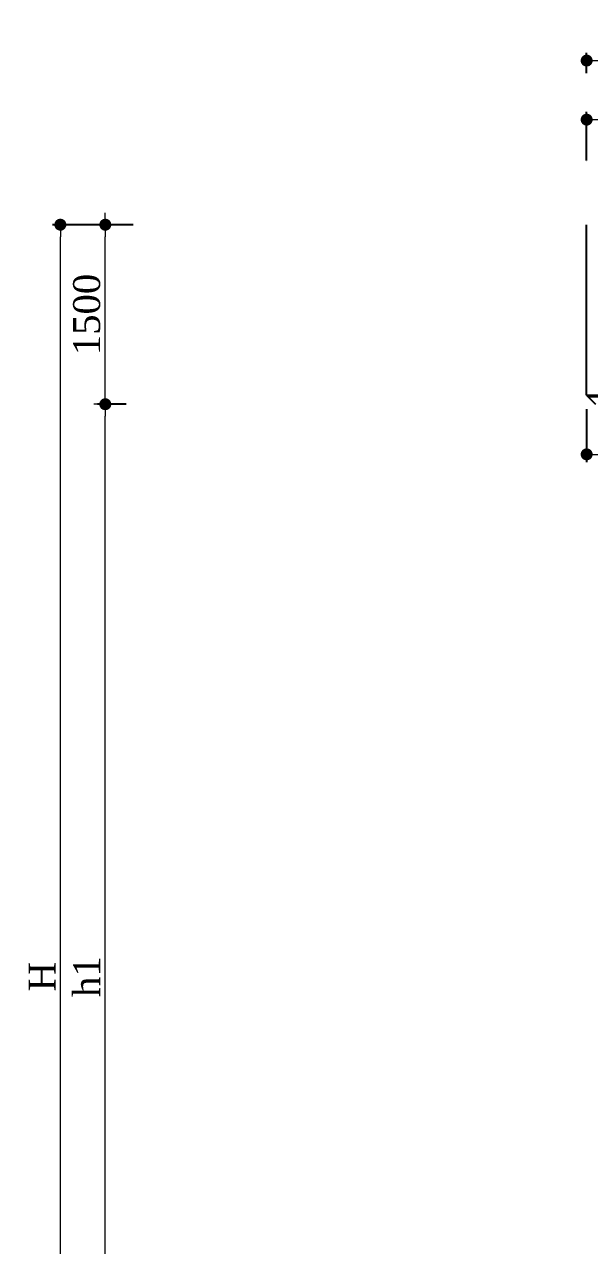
# Model space of a CAD drawing. Header units: millimetres. Extents: x -684453 to 35267, y -286696 to 273430.
# Drawn here: x -97757 to -93038, y 136845 to 147049 of the extents above; entities that cross this region are included whole.
import ezdxf

# ---------------------------------------------------------------- set-up
doc = ezdxf.new("R2010")
doc.units = ezdxf.units.MM
doc.header["$PDMODE"] = 2
doc.layers.get('Defpoints').update_dxf_attribs({"lineweight": 13})
for name, color, linetype, lineweight in [('Dimision', 4, 'Continuous', 9), ('Hatching', 65, 'Continuous', 15), ('Pire Line', 11, 'Continuous', 25)]:
    doc.layers.add(name, color=color, linetype=linetype, lineweight=lineweight)
doc.styles.get("Standard").update_dxf_attribs({"font": 'times.ttf'})
doc.dimstyles.new('ISO-25', dxfattribs={"dimtxt": 175, "dimasz": 100, "dimexe": 65, "dimexo": 115.625, "dimgap": 40, "dimtad": 1, "dimtoh": 1, "dimdec": 0, "dimtxsty": 'Standard', "dimblk": 'DOT', "dimcen": 300, "dimclrd": 256, "dimclre": 256, "dimclrt": 256, "dimadec": 0, "dimazin": 0, "dimtfac": 1, "dimtdec": 0, "dimtix": 1, "dimtmove": 0, "dimatfit": 3, "dimldrblk": 'DOT', "dimfxl": 75, "dimlwd": -1, "dimarcsym": 0})

# ---------------------------------------------------------------- blocks, each defined once
blk = doc.blocks.new('_Dot')
at = {"color": 0, "linetype": 'ByBlock', "lineweight": -2}
blk.add_line((-0.5, 0), (-1, 0), dxfattribs=at)
at = {"color": 0, "linetype": 'ByBlock', "const_width": 0.5}
blk.add_lwpolyline([(-0.25, 0, 1), (0.25, 0, 1)], format="xyb", close=True, dxfattribs=at)
blk = doc.blocks.new('*D18')
at = {"layer": 'Defpoints', "color": 0, "ltscale": 3, "transparency": 16777216}
for p in [(-92061.97844535368, 146310.0966998314), (-92061.97844535368, 146253.2170502474), (-93061.97844535368, 145797.3786461239)]:
    blk.add_point(p, dxfattribs=at)
at = {"layer": 'Dimision', "lineweight": -2, "ltscale": 3, "transparency": 16777216}
for p, q in [((-93061.97844535368, 145913.0036461239), (-93061.97844535368, 146318.2170502474)), ((-92061.97844535368, 146194.4716998314), (-92061.97844535368, 146188.2170502474))]:
    blk.add_line(p, q, dxfattribs=at)
at = {"layer": 'Dimision', "ltscale": 3, "transparency": 16777216}
blk.add_line((-92961.97844535368, 146253.2170502474), (-92161.97844535368, 146253.2170502474), dxfattribs=at)
at = {"layer": 'Dimision', "ltscale": 3, "transparency": 16777216, "xscale": 100, "yscale": 100, "zscale": 100, "rotation": 180}
blk.add_blockref('_Dot', (-93061.97844535368, 146253.2170502474), dxfattribs=at)
at = {"layer": 'Dimision', "ltscale": 3, "transparency": 16777216, "xscale": 100, "yscale": 100, "zscale": 100}
blk.add_blockref('_Dot', (-92061.97844535368, 146253.2170502474), dxfattribs=at)
at = {"layer": 'Dimision', "ltscale": 3, "transparency": 16777216, "insert": (-92561.97844535368, 146407.6636976879), "char_height": 225, "attachment_point": 5}
blk.add_mtext('1000', dxfattribs=at)
blk = doc.blocks.new('*D19')
at = {"layer": 'Defpoints', "color": 0, "ltscale": 3, "transparency": 16777216}
for p in [(-97082.08085707371, 145375.126834656), (-96735.08000335447, 145375.126834656), (-96792.39668735239, 143875.126834656)]:
    blk.add_point(p, dxfattribs=at)
at = {"layer": 'Dimision', "lineweight": -2, "ltscale": 3, "transparency": 16777216}
for p, q in [((-96850.70500335447, 145375.126834656), (-97147.08085707371, 145375.126834656)), ((-96908.02168735239, 143875.126834656), (-97147.08085707371, 143875.126834656))]:
    blk.add_line(p, q, dxfattribs=at)
at = {"layer": 'Dimision', "ltscale": 3, "transparency": 16777216}
blk.add_line((-97082.08085707371, 143975.126834656), (-97082.08085707371, 145275.126834656), dxfattribs=at)
at = {"layer": 'Dimision', "ltscale": 3, "transparency": 16777216, "xscale": 100, "yscale": 100, "zscale": 100}
for p, rotation in [((-97082.08085707371, 145375.126834656), 90), ((-97082.08085707371, 143875.126834656), 270)]:
    blk.add_blockref('_Dot', p, dxfattribs=dict(at, rotation=rotation))
at = {"layer": 'Dimision', "ltscale": 3, "transparency": 16777216, "insert": (-97236.52750451425, 144625.126834656), "char_height": 225, "attachment_point": 5, "rotation": 90}
blk.add_mtext('1500', dxfattribs=at)
blk = doc.blocks.new('*D23')
at = {"layer": 'Defpoints', "color": 0, "ltscale": 3, "transparency": 16777216}
for p in [(-97082.08085707371, 143875.126834656), (-96792.39668735239, 143875.126834656), (-96846.33389471151, 134309.2626285687)]:
    blk.add_point(p, dxfattribs=at)
at = {"layer": 'Dimision', "lineweight": -2, "ltscale": 3, "transparency": 16777216}
for p, q in [((-96908.02168735239, 143875.126834656), (-97147.08085707371, 143875.126834656)), ((-96961.95889471151, 134309.2626285687), (-97147.08085707371, 134309.2626285687))]:
    blk.add_line(p, q, dxfattribs=at)
at = {"layer": 'Dimision', "ltscale": 3, "transparency": 16777216}
blk.add_line((-97082.08085707371, 134409.2626285687), (-97082.08085707371, 143775.126834656), dxfattribs=at)
at = {"layer": 'Dimision', "ltscale": 3, "transparency": 16777216, "xscale": 100, "yscale": 100, "zscale": 100}
for p, rotation in [((-97082.08085707371, 143875.126834656), 90), ((-97082.08085707371, 134309.2626285687), 270)]:
    blk.add_blockref('_Dot', p, dxfattribs=dict(at, rotation=rotation))
at = {"layer": 'Dimision', "ltscale": 3, "transparency": 16777216, "insert": (-97237.41971792448, 139092.1947316123), "char_height": 225, "attachment_point": 5, "rotation": 90}
blk.add_mtext('h1', dxfattribs=at)
blk = doc.blocks.new('*D24')
at = {"layer": 'Defpoints', "color": 0, "ltscale": 3, "transparency": 16777216}
for p in [(-97457.31581594446, 145375.126834656), (-96735.08000335447, 145375.126834656), (-96676.33415234968, 132809.2626285687)]:
    blk.add_point(p, dxfattribs=at)
at = {"layer": 'Dimision', "lineweight": -2, "ltscale": 3, "transparency": 16777216}
for p, q in [((-96850.70500335447, 145375.126834656), (-97522.31581594446, 145375.126834656)), ((-96791.95915234968, 132809.2626285687), (-97522.31581594446, 132809.2626285687))]:
    blk.add_line(p, q, dxfattribs=at)
at = {"layer": 'Dimision', "ltscale": 3, "transparency": 16777216}
blk.add_line((-97457.31581594446, 132909.2626285687), (-97457.31581594446, 145275.126834656), dxfattribs=at)
at = {"layer": 'Dimision', "ltscale": 3, "transparency": 16777216, "xscale": 100, "yscale": 100, "zscale": 100}
for p, rotation in [((-97457.31581594446, 145375.126834656), 90), ((-97457.31581594446, 132809.2626285687), 270)]:
    blk.add_blockref('_Dot', p, dxfattribs=dict(at, rotation=rotation))
at = {"layer": 'Dimision', "ltscale": 3, "transparency": 16777216, "insert": (-97609.81581594447, 139092.1947316123), "char_height": 225, "attachment_point": 5, "rotation": 90}
blk.add_mtext('H', dxfattribs=at)
blk = doc.blocks.new('*D25')
at = {"layer": 'Defpoints', "color": 0, "ltscale": 3, "transparency": 16777216}
for p in [(-93061.9784453538, 143950.1268346561), (-91812.0758073869, 143519.0898817501), (-91812.0758073869, 143456.2821428935)]:
    blk.add_point(p, dxfattribs=at)
at = {"layer": 'Dimision', "lineweight": -2, "ltscale": 3, "transparency": 16777216}
for p, q in [((-93061.9784453538, 143834.5018346561), (-93061.9784453538, 143391.2821428935)), ((-91812.0758073869, 143403.4648817501), (-91812.0758073869, 143391.2821428935))]:
    blk.add_line(p, q, dxfattribs=at)
at = {"layer": 'Dimision', "ltscale": 3, "transparency": 16777216}
blk.add_line((-92961.9784453538, 143456.2821428935), (-91912.0758073869, 143456.2821428935), dxfattribs=at)
at = {"layer": 'Dimision', "ltscale": 3, "transparency": 16777216, "xscale": 100, "yscale": 100, "zscale": 100, "rotation": 180}
blk.add_blockref('_Dot', (-93061.9784453538, 143456.2821428935), dxfattribs=at)
at = {"layer": 'Dimision', "ltscale": 3, "transparency": 16777216, "xscale": 100, "yscale": 100, "zscale": 100}
blk.add_blockref('_Dot', (-91812.0758073869, 143456.2821428935), dxfattribs=at)
at = {"layer": 'Dimision', "ltscale": 3, "transparency": 16777216, "insert": (-92437.02712637035, 143610.728790334), "char_height": 225, "attachment_point": 5}
blk.add_mtext('1250', dxfattribs=at)
blk = doc.blocks.new('*D31')
at = {"layer": 'Defpoints', "color": 0, "ltscale": 3, "transparency": 16777216}
for p in [(-85062.17674779776, 146746.6824249654), (-93061.97844535368, 146526.3026365755), (-85062.17674779776, 146409.6427112875)]:
    blk.add_point(p, dxfattribs=at)
at = {"layer": 'Dimision', "lineweight": -2, "ltscale": 3, "transparency": 16777216}
for p, q in [((-93061.97844535368, 146641.9276365755), (-93061.97844535368, 146811.6824249654)), ((-85062.17674779776, 146525.2677112875), (-85062.17674779776, 146811.6824249654))]:
    blk.add_line(p, q, dxfattribs=at)
at = {"layer": 'Dimision', "ltscale": 3, "transparency": 16777216}
blk.add_line((-92961.97844535368, 146746.6824249654), (-85162.17674779776, 146746.6824249654), dxfattribs=at)
at = {"layer": 'Dimision', "ltscale": 3, "transparency": 16777216, "xscale": 100, "yscale": 100, "zscale": 100, "rotation": 180}
blk.add_blockref('_Dot', (-93061.97844535368, 146746.6824249654), dxfattribs=at)
at = {"layer": 'Dimision', "ltscale": 3, "transparency": 16777216, "xscale": 100, "yscale": 100, "zscale": 100}
blk.add_blockref('_Dot', (-85062.17674779776, 146746.6824249654), dxfattribs=at)
at = {"layer": 'Dimision', "ltscale": 3, "transparency": 16777216, "insert": (-89062.07759657572, 146901.129072406), "char_height": 225, "attachment_point": 5}
blk.add_mtext('8000', dxfattribs=at)

msp = doc.modelspace()

# ---------------------------------------------------------------- linework, layer by layer
at = {"layer": 'Dimision', "ltscale": 10}
for p, q in [((-93066.97844535368, 146142.6271183838), (-93066.97844535368, 146142.6271183838)), ((-93061.97844535368, 145901.2060544558), (-93061.97844535368, 145901.2060544558))]:
    msp.add_line(p, q, dxfattribs=at)
at = {"layer": 'Dimision', "ltscale": 3}
for p, q in [((-97082.08085707371, 145375.126834656), (-97082.08085707371, 145475.126834656)), ((-96993.85127104935, 143875.126834656), (-97177.08085707371, 143875.126834656))]:
    msp.add_line(p, q, dxfattribs=at)
at = {"layer": 'Hatching', "ltscale": 5}
msp.add_lwpolyline([(-93048.64017118642, 143936.7885604888), (-85075.51502196491, 143936.7885604888)], dxfattribs=at)
at = {"layer": 'Pire Line', "ltscale": 5}
for p, q in [((-93061.97844535368, 143950.1268346561), (-93061.97844535368, 145375.126834656)), ((-93061.97844535368, 143950.1268346561), (-92986.97844535368, 143875.1268346561)), ((-93061.97844535368, 143950.126834656), (-92986.97844535368, 143875.126834656))]:
    msp.add_line(p, q, dxfattribs=at)
at = {"layer": 'Pire Line', "ltscale": 5, "const_width": 0.02}
msp.add_lwpolyline([(-92536.97844535368, 145375.126834656), (-93061.97844535368, 145375.126834656)], dxfattribs=at)
at = {"layer": 'Pire Line', "ltscale": 5}
msp.add_lwpolyline([(-93061.97844535368, 143950.1268346561), (-85062.17674779776, 143950.1268346562)], dxfattribs=at)

# ---------------------------------------------------------------- block references
at = {"layer": 'Dimision', "ltscale": 3, "xscale": 50, "yscale": 50, "zscale": 50, "rotation": 90}
msp.add_blockref('_Dot', (-97082.08085707371, 143875.126834656), dxfattribs=at)

# ---------------------------------------------------------------- dimensions: what is measured, and where the dimension line sits
at = {"layer": 'Dimision', "ltscale": 3}
for base, p1, p2, picture, middle in [((-85062.17674779776, 146746.6824249654), (-93061.97844535368, 146526.3026365755), (-85062.17674779776, 146409.6427112875), '*D31', (-89062.07759657572, 146901.129072406)), ((-92061.97844535368, 146253.2170502474), (-93061.97844535368, 145797.3786461239), (-92061.97844535368, 146310.0966998314), '*D18', (-92561.97844535368, 146407.6636976879)), ((-91812.0758073869, 143456.2821428935), (-93061.9784453538, 143950.1268346561), (-91812.0758073869, 143519.0898817501), '*D25', (-92437.02712637035, 143610.728790334))]:
    dim = msp.add_linear_dim(base=base, p1=p1, p2=p2, dimstyle='ISO-25', override={"dimtxt": 225}, dxfattribs=at)
    dim.commit()
    dim.dimension.update_dxf_attribs({"geometry": picture, "text_midpoint": middle})
for base, p1, p2, text, picture, middle in [((-97457.31581594446, 145375.126834656), (-96676.33415234968, 132809.2626285687), (-96735.08000335447, 145375.126834656), 'H', '*D24', (-97609.81581594447, 139092.1947316123)), ((-97082.08085707371, 143875.126834656), (-96846.33389471151, 134309.2626285687), (-96792.39668735239, 143875.126834656), 'h1', '*D23', (-97237.41971792448, 139092.1947316123))]:
    dim = msp.add_linear_dim(base=base, p1=p1, p2=p2, angle=90, text=text, dimstyle='ISO-25', override={"dimtxt": 225}, dxfattribs=at)
    dim.commit()
    dim.dimension.update_dxf_attribs({"geometry": picture, "text_midpoint": middle})
dim = msp.add_linear_dim(base=(-97082.08085707371, 145375.126834656), p1=(-96792.39668735239, 143875.126834656), p2=(-96735.08000335447, 145375.126834656), angle=90, dimstyle='ISO-25', override={"dimtxt": 225}, dxfattribs=at)
dim.commit()
dim.dimension.update_dxf_attribs({"geometry": '*D19', "text_midpoint": (-97236.52750451425, 144625.126834656)})

doc.saveas('drawing.dxf')
